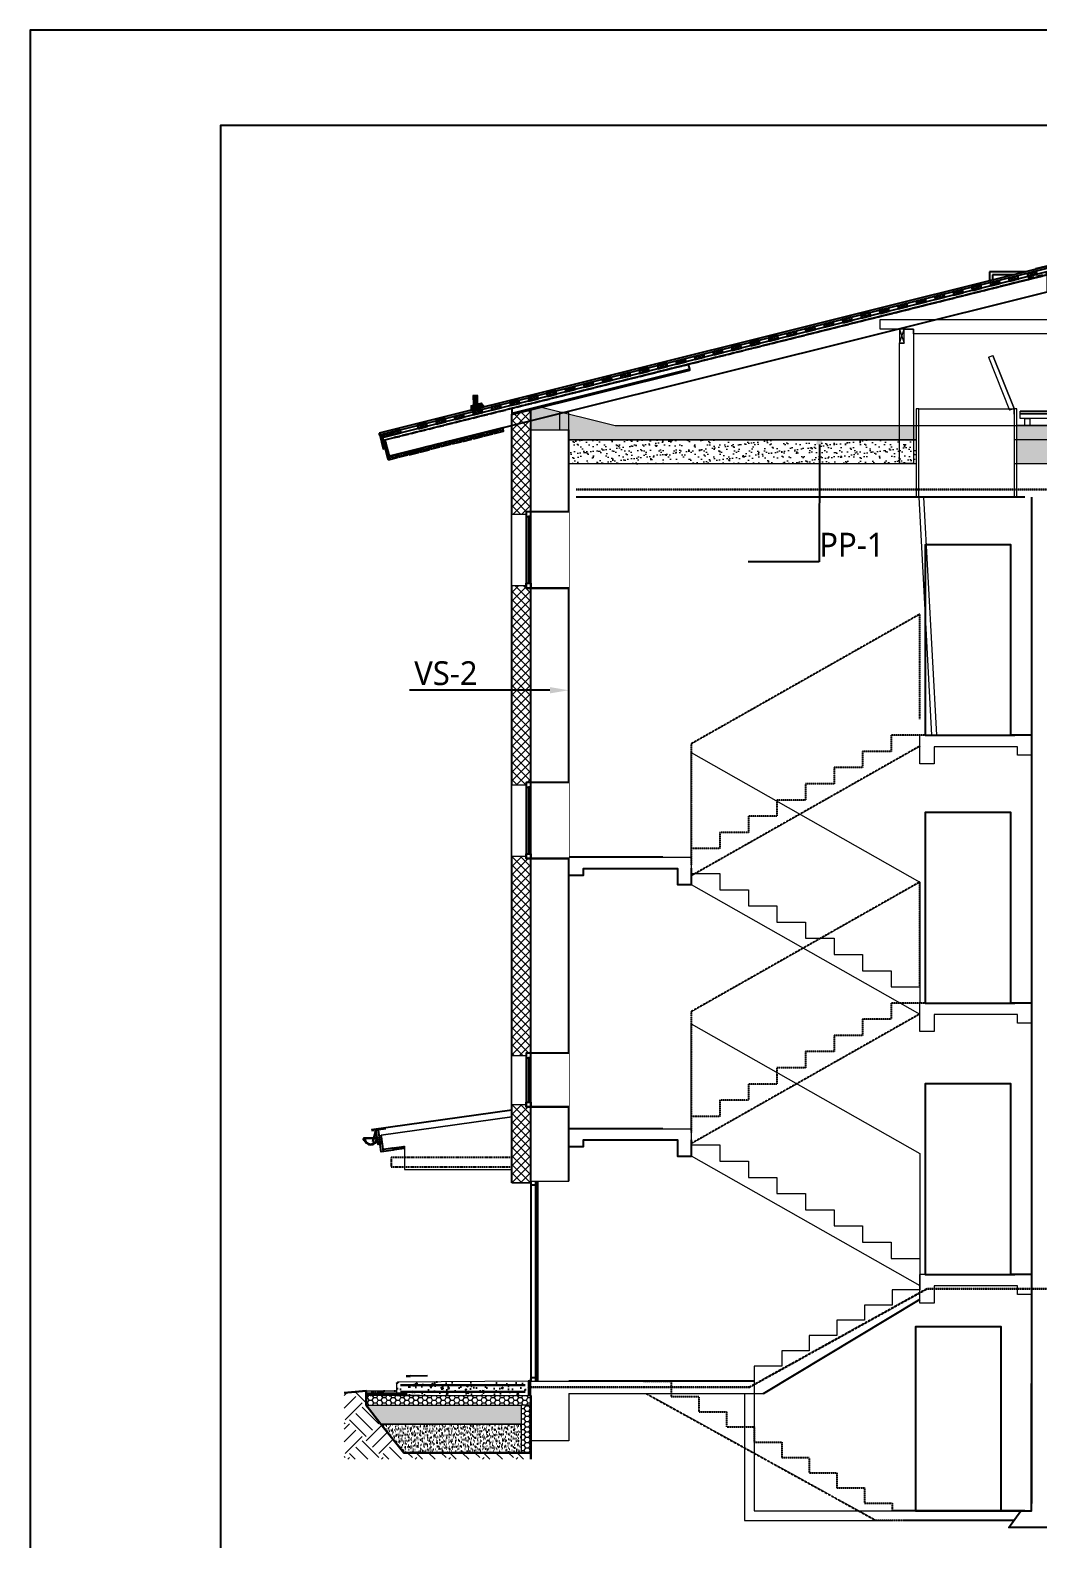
# Model space of a CAD drawing. Header units: millimetres. Extents: x 720925 to 840725318, y 793496 to 1061196.
# Drawn here: x 720925 to 731509, y 909811 to 925645 of the extents above; entities that cross this region are included whole.
import ezdxf
from ezdxf import colors
from ezdxf.entities.mleader import LeaderData, LeaderLine
from ezdxf.math import Vec2, Vec3

# ---------------------------------------------------------------- set-up
doc = ezdxf.new("R2010")
doc.units = ezdxf.units.MM
doc.linetypes.add('DASHED', pattern=[19.05, 12.7, -6.35])
for name, color, linetype, lineweight in [('!ESP_EI60 tuletõkkesektsioon', 1, 'DASHED', 30), ('!ESP_EI90 tuletõkkesektsiooon', 6, 'DASHED', 30), ('!ESP_EPS 120 Perimeeter', 141, 'Continuous', 9), ('!ESP_Fassaad', 7, 'Continuous', 9), ('!ESP_Konstruktsioon lõikes', 7, 'Continuous', 30), ('!ESP_Mineraalvill', 1, 'Continuous', 9), ('!ESP_Puistevill', 32, 'Continuous', 9), ('!ESP_Viited', 7, 'Continuous', 0), ('Lõige A-A', 7, 'Continuous', 13), ('OLEMASOLEV_LÕIGE', 7, 'Continuous', 9), ('Puit', 25, 'Continuous', 0), ('Soojustus', 7, 'Continuous', 9), ('Sõlmed', 7, 'Continuous', 9), ('VAATED', 7, 'Continuous', 9), ('Veeplekk', 8, 'Continuous', 30)]:
    doc.layers.add(name, color=color, linetype=linetype, lineweight=lineweight)
for name, color, linetype in [('!ESP_Konstruktsioon_s6lmes', 7, 'Continuous'), ('!ESP_Lammutatav', 150, 'DASHED'), ('Aknad', 7, 'Continuous'), ('Sein', 7, 'Continuous')]:
    doc.layers.add(name, color=color, linetype=linetype)
doc.layers.add('!ESP_no_print', color=252, linetype='Continuous', plot=False)
doc.layers.add('!ESP_Värvitoon_Helehall', color=7, linetype='Continuous', true_color=0xc8c8c7)
doc.styles.add('Annotative', font='malgunsl.ttf', dxfattribs={"height": 2})
pattern_1 = [(37.5, (-42000, 0), (-3.2000626, 97.8826475), [0, -77.216, 0, -86.36, 0, -82.55]), (7.5, (-42000, 0), (89.904657, 143.36502), [0, -41.656, 0, -69.596, 0, -26.67]), (327.5, (-42062.48, 0), (158.198474, 0.287437), [0, -25.4, 0, -91.44, 0, -119.38]), (317.5, (-42062.48, 0), (152.71129, 44.585865), [0, -12.7, 0, -59.944, 0, -68.58])]

# ---------------------------------------------------------------- blocks, each defined once
blk = doc.blocks.new('A$C2fabc2ce')
at = {"layer": '!ESP_Värvitoon_Helehall'}
h = blk.add_hatch(color=256, dxfattribs=at)
h.dxf.hatch_style = 1
h.paths.add_polyline_path([(-15, 74), (-124, 99), (-156, 57), (-15, 24)])
h.paths.add_polyline_path([(-40, 178), (-90, 178), (-90, 91), (-40, 80)])
h.paths.add_polyline_path([(-76, 105, -1), (-56, 105, -1)], flags=16)
h.paths.add_polyline_path([(-76, 153, -1), (-56, 153, -1)], flags=16)
blk.add_line((-15, 24), (-156, 57))
for centre in [(-66, 153), (-66, 105)]:
    blk.add_circle(centre, 10)
at = {"layer": 'OLEMASOLEV_LÕIGE'}
blk.add_line((-15, 74), (-124, 99), dxfattribs=at)
for points in [[(-90, 91), (-90, 178), (-40, 178), (-40, 80)], [(-124, 99), (-156, 57)], [(-15, 74), (-15, 24)]]:
    blk.add_lwpolyline(points, dxfattribs=at)
blk = doc.blocks.new('A$C5023e7c4')
for p, q in [((0, -50), (-22, -200)), ((-22, -50), (0, -200))]:
    blk.add_line(p, q)
blk.add_lwpolyline([(-22, -50), (0, -50), (0, -200), (-22, -200)], close=True)
blk = doc.blocks.new('A$C68f288ff')
at = {"layer": 'Puit', "true_color": 0x636466}
h = blk.add_hatch(dxfattribs=at)
h.set_pattern_fill('ANSI38', color=251, scale=5, angle=180)
h.set_pattern_definition([(225, (1479790.995, 966448.682), (11.22532015, -11.22532015), []), (315, (1479790.995, 966448.682), (33.67596045, -11.22532015), [39.6875, -23.8125])])
h.paths.add_polyline_path([(100, 0), (0, 0), (0, 34), (100, 34)])
at = {"layer": 'Sein'}
blk.add_lwpolyline([(100, 0), (0, 0), (0, 34), (100, 34)], close=True, dxfattribs=at)
blk = doc.blocks.new('*U102')
blk.add_blockref('A$C68f288ff', (-50, -17))
blk = doc.blocks.new('*U103')
at = {"color": 0, "linetype": 'ByBlock', "lineweight": -2, "transparency": 16777216}
for p in [(0, 0), (100, 0)]:
    blk.add_blockref('*U102', p, dxfattribs=at)
blk = doc.blocks.new('*U107')
blk.add_blockref('A$C68f288ff', (-50, -17))
blk = doc.blocks.new('*U106')
at = {"color": 0, "linetype": 'ByBlock', "lineweight": -2, "transparency": 16777216}
for p in [(0, 0), (200, 0), (400, 0), (600, 0), (800, 0), (1000, 0), (1200, 0), (1400, 0), (1600, 0), (1800, 0), (2000, 0), (2200, 0), (2400, 0), (2600, 0), (2800, 0), (3000, 0), (3200, 0), (3400, 0), (3600, 0), (3800, 0), (4000, 0), (4200, 0), (4400, 0), (4600, 0), (4800, 0), (5000, 0), (5200, 0), (5400, 0), (5600, 0), (5800, 0), (6000, 0), (6200, 0), (6400, 0), (6600, 0)]:
    blk.add_blockref('*U107', p, dxfattribs=at)
blk = doc.blocks.new('*U104')
blk.add_blockref('A$C68f288ff', (-50, -17))
blk = doc.blocks.new('A$Cf030f9e9')
at = {"layer": '!ESP_Konstruktsioon lõikes', "color": 1, "linetype": 'DASHED', "ltscale": 5}
blk.add_lwpolyline([(-50, -68), (-6877, -1658)], dxfattribs=at)
at = {"lineweight": 0}
for p, q in [((4, 11), (4, 31)), ((3, -57), (0, -238))]:
    blk.add_line(p, q, dxfattribs=at)
for p, q in [((3, -57), (3, -24)), ((-7030, -1628), (-7034, -1608))]:
    blk.add_line(p, q)
for points in [[(4, 31), (-7034, -1608)], [(4, 11), (-7030, -1628)], [(3, -24), (-7001, -1656)], [(0, -58), (-6993, -1687)], [(3, -57), (-6939, -1674)], [(0, -238), (-6932, -1853), (-6972, -1682)], [(-7001, -1656), (-6993, -1687)]]:
    blk.add_lwpolyline(points)
for points in [[(-5639, -1371), (-5639, -1423), (-3763, -986), (-3775, -937)], [(-5639, -1423), (-5640, -1435), (-3761, -998), (-3763, -986)]]:
    blk.add_lwpolyline(points, close=True)
for name, p, xscale, rotation in [('*U106', (-153, -43), -1, 13.11012550832074), ('A$C2fabc2ce', (-6084, -1407), -1.000000000000001, 0.07732009840863485), ('*U103', (-6858, -1605), -0.9999999999999996, 13.18744560672932), ('A$C5023e7c4', (-7041, -1579), -0.9999999999999992, 13.19640131549569), ('A$C5023e7c4', (-6999, -1663), -0.9999999999999993, 13.19640131549569)]:
    blk.add_blockref(name, p, dxfattribs=dict(xscale=xscale, rotation=rotation))
at = {"color": 0, "linetype": 'ByBlock', "lineweight": -2, "transparency": 16777216, "xscale": -1, "rotation": 13.18744560672932}
for p in [(-6454, -1758), (-6342, -1732), (-6902, -1863), (-6790, -1837), (-6678, -1811), (-6566, -1785)]:
    blk.add_blockref('*U104', p, dxfattribs=at)
blk = doc.blocks.new('A$Ccae7d35a')
at = {"lineweight": 0}
for points in [[(0, 0), (-300, 0), (-300, -170), (-600, -170), (-600, -340)], [(-600, -340), (-900, -340), (-900, -510), (-1200, -510), (-1200, -680)], [(-1200, -680), (-1500, -680), (-1500, -850), (-1800, -850), (-1800, -1020)], [(-1800, -1020), (-2100, -1020), (-2100, -1190), (-2400, -1190), (-2400, -1360)], [(-2400, -1360), (-2700, -1360), (-2700, -1530)]]:
    blk.add_lwpolyline(points, dxfattribs=at)
blk = doc.blocks.new('A$C76d88e27')
at = {"lineweight": 0}
blk.add_lwpolyline([(0, -1100), (0, 0), (2400, -1360), (2400, -2460)], dxfattribs=at)
blk = doc.blocks.new('A$C94666ee2')
at = {"lineweight": 0}
blk.add_line((-3425, 1365), (-1025, 5), dxfattribs=at)
blk.add_lwpolyline([(-3725, 1650), (-4710, 1650)])
blk.add_lwpolyline([(150, -90), (0, -90), (0, 0), (-875, 0), (-875, -179), (-1025, -179), (-1025, 120)], dxfattribs=at)
at = {"layer": 'Sein'}
for points in [[(150, 120), (-70, 120), (-70, 2120), (-970, 2120), (-970, 120), (-25, 120)], [(-3425, 1535), (-3425, 1360), (-3567, 1360), (-3567, 1530), (-4560, 1530), (-4560, 1460), (-4710, 1460)]]:
    blk.add_lwpolyline(points, dxfattribs=at)
at = {"lineweight": 0}
blk.add_blockref('A$C76d88e27', (-3425, 2750), dxfattribs=at)
at = {"lineweight": 0, "xscale": -1}
blk.add_blockref('A$Ccae7d35a', (-3725, 1650), dxfattribs=at)
blk = doc.blocks.new('A$Ca43bb961')
at = {"lineweight": 0}
for points in [[(0, 0), (-290, 0), (-290, -160), (-580, -160), (-580, -320)], [(-580, -320), (-870, -320), (-870, -480), (-1160, -480), (-1160, -640)], [(-1160, -640), (-1450, -640), (-1450, -800), (-1740, -800), (-1740, -960)], [(-1740, -960), (-2030, -960), (-2030, -1120)]]:
    blk.add_lwpolyline(points, dxfattribs=at)
blk = doc.blocks.new('A$Cba9abacb')
at = {"linetype": 'DASHED', "ltscale": 0.1}
blk.add_line((-300, -75), (-2700, -1435), dxfattribs=at)
for points in [[(-300, 210), (-300, 1310), (-2700, -50), (-2700, -1150)], [(-245, 40), (-600, 40), (-600, -130)], [(-600, -130), (-900, -130), (-900, -300), (-1200, -300), (-1200, -470)], [(-1200, -470), (-1500, -470), (-1500, -640), (-1800, -640), (-1800, -810)], [(-1800, -810), (-2100, -810), (-2100, -980), (-2400, -980), (-2400, -1150)], [(-2400, -1150), (-2700, -1150), (-2700, -1320)]]:
    blk.add_lwpolyline(points, dxfattribs=at)
blk = doc.blocks.new('A$C2ae813d8')
at = {"lineweight": 0}
for points in [[(-1750, 50), (1750, 50), (1750, -50), (1399, -50), (1399, -100), (-1400, -100), (-1400, -50), (-1750, -50)], [(-1550, -200), (-1500, -200), (-1500, -50), (-1400, -50), (-1400, -1463), (-1550, -1463)], [(1549, -200), (1499, -200), (1499, -50), (1399, -50), (1399, -1463), (1549, -1463)]]:
    blk.add_lwpolyline(points, close=True, dxfattribs=at)
for points in [[(-1500, -50), (-1550, -50), (-1550, -200), (-1500, -50), (-1550, -50), (-1500, -200), (-1550, -200)], [(1499, -50), (1549, -50), (1549, -200), (1499, -50), (1549, -50), (1499, -200), (1549, -200)]]:
    blk.add_lwpolyline(points, dxfattribs=at)
blk = doc.blocks.new('A$Ca572889f')
at = {"linetype": 'DASHED', "ltscale": 0.1}
for p in [(-23, -127), (-2732, -1460)]:
    blk.add_line(p, (-2439, -1460), dxfattribs=at)
for points in [[(0, 0), (-290, 0), (-290, -160), (-580, -160), (-580, -320)], [(-580, -320), (-870, -320), (-870, -480), (-1160, -480), (-1160, -640)], [(-1160, -640), (-1450, -640), (-1450, -800), (-1740, -800), (-1740, -960)], [(-1740, -960), (-2030, -960), (-2030, -1120), (-2320, -1120), (-2320, -1280)], [(-2320, -1280), (-2610, -1280), (-2610, -1360)]]:
    blk.add_lwpolyline(points, dxfattribs=at)
blk = doc.blocks.new('A$C91de98b1')
at = {"lineweight": 0}
blk.add_wipeout([(-600, -25), (-450, -25), (-450, 0), (0, 0), (0, -800), (-450, -800), (-450, -775), (-600, -775)], dxfattribs=at)
at = {"layer": 'Aknad'}
blk.add_lwpolyline([(0, 0), (-400, 0), (-450, 0), (-450, -50), (-400, -50), (-400, 0), (-450, 0), (-450, -50), (-450, -750), (-400, -750), (-400, -800), (-450, -800), (-450, -750), (-450, -800), (-400, -800), (0, -800), (-400, -800), (-400, -50), (-425, -50), (-425, -750)], dxfattribs=at)
at = {"layer": 'Soojustus'}
blk.add_lwpolyline([(-600, -775), (-600, -25)], dxfattribs=at)
at = {"layer": 'Sõlmed', "linetype": 'ByBlock'}
for points in [[(-600, -25), (-450, -25)], [(-600, -775), (-450, -775)]]:
    blk.add_lwpolyline(points, dxfattribs=at)
blk = doc.blocks.new('A$Cf341018d')
at = {"lineweight": 0}
blk.add_wipeout([(-600, -25), (-450, -25), (-450, 0), (0, 0), (0, -565), (-450, -565), (-450, -540), (-600, -540)], dxfattribs=at)
at = {"layer": 'Aknad'}
blk.add_lwpolyline([(0, 0), (-400, 0), (-450, 0), (-450, -50), (-400, -50), (-400, 0), (-450, 0), (-450, -50), (-450, -515), (-400, -515), (-400, -565), (-450, -565), (-450, -515), (-450, -565), (-400, -565), (0, -565), (-400, -565), (-400, -50), (-425, -50), (-425, -515)], dxfattribs=at)
at = {"layer": 'Soojustus'}
blk.add_lwpolyline([(-600, -540), (-600, -25)], dxfattribs=at)
at = {"layer": 'Sõlmed', "linetype": 'ByBlock'}
for points in [[(-600, -25), (-450, -25)], [(-600, -540), (-450, -540)]]:
    blk.add_lwpolyline(points, dxfattribs=at)
blk = doc.blocks.new('A$Ce1758f6e')
for points in [[(0, 0), (0, -2100)], [(50, 0), (50, -2100)], [(70, 0), (70, -2100)], [(0, -40), (70, -40)], [(0, -2060), (70, -2060)]]:
    blk.add_lwpolyline(points)
blk = doc.blocks.new('A$Cfddc34dc')
at = {"layer": '!ESP_Fassaad'}
blk.add_lwpolyline([(-118, -43), (0, -15), (112, -42)], dxfattribs=at)
at = {"layer": '!ESP_Konstruktsioon lõikes', "color": 1, "linetype": 'DASHED', "ltscale": 5}
blk.add_lwpolyline([(-197, -152), (0, -106), (198, -154)], dxfattribs=at)
at = {"layer": 'Sein'}
for points in [[(-225, -81), (-601, -81)], [(-601, -81), (-601, -175)], [(-345, -111), (-571, -111)], [(-571, -111), (-571, -167)]]:
    blk.add_lwpolyline(points, dxfattribs=at)
blk = doc.blocks.new('*U105')
at = {"color": 0, "linetype": 'ByBlock', "lineweight": -2, "transparency": 16777216}
for p in [(0, 0), (115, 0), (230, 0), (345, 0), (460, 0)]:
    blk.add_blockref('*U104', p, dxfattribs=at)
blk = doc.blocks.new('A$C9b2ff7e7')
at = {"layer": '!ESP_EPS 120 Perimeeter'}
h = blk.add_hatch(dxfattribs=at)
h.set_pattern_fill('HONEY', color=256, scale=10)
h.set_pattern_definition([(0, (-399416.904, -652860.607), (47.625, 27.49630645), [31.75, -63.5]), (120, (-399416.904, -652860.607), (-47.6249999, 27.4963066), [31.75, -63.5]), (60, (-399416.904, -652860.607), (1e-07, 54.9926131), [-63.5, 31.75])])
h.paths.add_polyline_path([(-1730, -150), (-1730, -250), (-100, -250), (0, -250), (0, -150), (-25, -150)])
h = blk.add_hatch(dxfattribs=at)
h.set_pattern_fill('HONEY', color=256, scale=10)
h.set_pattern_definition([(0, (-388867.122, -654542.117), (47.625, 27.49630645), [31.75, -63.5]), (120, (-388867.122, -654542.117), (-47.6249999, 27.4963066), [31.75, -63.5]), (60, (-388867.122, -654542.117), (1e-07, 54.9926131), [-63.5, 31.75])])
h.paths.add_polyline_path([(0, -250), (-100, -250), (-100, -750), (0, -750)])
at = {"layer": '!ESP_Konstruktsioon_s6lmes'}
h = blk.add_hatch(dxfattribs=at)
h.set_pattern_fill('AR-CONC', color=256)
h.set_pattern_definition([(50, (-388892.12, -654885.42), (182.18467, -15.939086), [19.05, -209.55]), (355, (-388892.12, -654885.42), (-35.24342, 191.056845), [15.24, -167.640584]), (100.451445, (-388876.94, -654886.75), (146.941247, 175.11775), [16.19001, -178.090245]), (46.1842, (-388892.12, -654834.62), (271.07904, -42.04233), [28.575, -314.325]), (96.635558, (-388869.53, -654838.13), (237.40413, 247.426125), [24.28502, -267.13561]), (351.18415, (-388892.12, -654834.62), (237.40413, 247.42612), [22.85997, -251.45973]), (21, (-388866.72, -654847.32), (151.61439, -102.265198), [19.05, -209.55]), (326, (-388866.72, -654847.32), (61.80203, 184.187966), [15.24, -167.64]), (71.451445, (-388854.09, -654855.85), (213.41642, 81.92277), [16.19001, -178.089938]), (37.5, (-388892.12, -654885.425), (3.088603, 84.555039), [0, -165.608, 0, -170.18, 0, -168.275]), (7.5, (-388892.12, -654885.425), (66.819663, 100.180575), [0, -97.028, 0, -161.798, 0, -64.135]), (327.5, (-388948.764, -654885.425), (135.590595, -5.728744), [0, -63.5, 0, -198.12, 0, -262.89]), (317.5, (-388974.16, -654885.42), (148.129181, 25.426491), [0, -82.55, 0, -131.572, 0, -186.69])])
edge = h.paths.add_edge_path()
edge.add_line((-1410, -20), (-1410, -150))
edge.add_line((-1410, -150), (-25, -150))
edge.add_line((-25, -150), (-25, 0))
edge.add_line((-25, 0), (-1400, -10))
h = blk.add_hatch(dxfattribs=at)
h.set_pattern_fill('AR-CONC', color=256, scale=0.5)
h.paths.add_polyline_path([(-1410, -150), (-1730, -150), (-1730, -100), (-1410, -100)])
h = blk.add_hatch()
h.set_pattern_fill('HONEY', color=6, scale=60)
h.set_pattern_definition([(0, (-48260.698, -1155082.874), (11.25, 6.49519053), [7.5, -15]), (120, (-48260.698, -1155082.874), (-11.25, 6.49519053), [7.5, -15]), (60, (-48260.698, -1155082.874), (2e-15, 12.990381057), [-15, 7.5])])
h.paths.add_polyline_path([(0, 0), (-25, 0), (-25, -150), (0, -150)])
h = blk.add_hatch()
h.set_pattern_fill('GRAVEL', color=256, scale=100)
h.set_pattern_definition([(228.0127875, (-44097.346, -1066533.253), (-800, -900), [13.4536, -1331.908805]), (184.96974073, (-44106.3462, -1066543.2527), (1200, 100), [23.0868, -2285.592476]), (132.5104471, (-44129.346, -1066545.253), (1000, -1100), [16.2788, -1611.60326]), (267.273689, (-44168.346, -1066570.2527), (100, 2000), [21.0238, -2081.355804]), (292.8336542, (-44169.346, -1066591.2527), (-500, 1200), [20.6155, -2040.937313]), (357.273689, (-44161.346, -1066610.2527), (-2000, 100), [21.0238, -2081.355804]), (37.69424047, (-44140.3462, -1066611.2527), (-1300, -1000), [27.8029, -2752.484855]), (72.25532837, (-44118.3462, -1066594.2527), (700, 2200), [26.2488, -2598.63215]), (121.4295656, (-44110.3462, -1066569.2527), (-800, 1300), [21.095, -2088.407311]), (175.2363583, (-44121.346, -1066551.253), (1100, -100), [24.0832, -1180.076258]), (222.3974378, (-44145.3462, -1066549.2527), (-1200, -1100), [31.1448, -3083.3375005]), (138.8140748, (-44069.346, -1066571.253), (-700, 600), [10.6301, -1052.384481]), (171.4692344, (-44077.346, -1066564.2527), (1300, -200), [20.2237, -2002.151142]), (225, (-44097.346, -1066561.25), (-1e-14, -100), [14.1421, -127.279256]), (203.1985905, (-44104.346, -1066549.253), (500, 200), [7.6158, -753.961511]), (291.8014095, (-44111.346, -1066552.253), (-100, 300), [10.7703, -527.746181]), (30.9637565, (-44107.346, -1066562.253), (300, 200), [17.4929, -565.6022895]), (161.5650512, (-44092.346, -1066553.253), (200, -100), [12.6491, -303.578666]), (16.38954033, (-44169.346, -1066552.2527), (1000, 300), [17.72, -1754.284515]), (70.34617594, (-44152.346, -1066547.253), (-400, -1100), [14.8661, -1471.740775]), (293.1985905, (-44092.346, -1066533.253), (-200, 500), [15.2315, -746.345811]), (343.61045967, (-44086.346, -1066547.2527), (-1000, 300), [17.72, -1754.284515]), (339.4439548, (-44169.346, -1066614.253), (-500, 200), [17.088, -837.3123745]), (294.7751406, (-44153.346, -1066620.253), (-500, 1100), [14.3178, -1417.464306]), (66.8014095, (-44091.346, -1066633.253), (200, 500), [15.2315, -746.345811]), (17.35402464, (-44085.346, -1066619.253), (-1300, -400), [16.7631, -1659.542361]), (69.4439548, (-44140.346, -1066633.253), (-200, -500), [8.544, -845.8563745]), (101.3099325, (-44097.346, -1066633.253), (-100, 400), [5.099, -504.802951]), (165.9637565, (-44098.346, -1066628.253), (300, -100), [20.6155, -391.695063]), (186.00900596, (-44118.346, -1066623.2527), (1000, 100), [19.105, -1891.392317]), (303.6900675, (-44107.346, -1066571.253), (-100, 200), [14.4222, -346.132928]), (353.1572266, (-44099.3462, -1066583.2527), (1700, -200), [25.1794, -2492.756262]), (60.9453959, (-44074.346, -1066586.253), (-400, -700), [10.2956, -1019.267414]), (90, (-44069.35, -1066577.25), (-100, 100), [6, -94]), (120.2564372, (-44120.346, -1066620.253), (400, -700), [13.8924, -1375.351999]), (48.0127875, (-44127.346, -1066608.253), (800, 900), [26.9072, -1318.455205]), (0, (-44109.35, -1066588.25), (100, 100), [26, -74]), (325.3048465, (-44083.346, -1066588.253), (1000, -700), [15.8114, -1565.32743]), (254.0546041, (-44070.346, -1066597.253), (-100, -400), [14.5602, -713.450789]), (207.64597536, (-44074.3462, -1066611.2527), (-1900, -1000), [23.7065, -2346.947418]), (175.42607874, (-44095.3462, -1066622.2527), (-1300, 100), [25.0799, -2482.907341])])
h.paths.add_polyline_path([(-100, -450), (-1577, -450), (-1730, -250), (-100, -250)])
h = blk.add_hatch()
h.set_pattern_fill('AR-SAND', color=256, scale=25)
h.set_pattern_definition([(37.5, (-44169.346, -1066633.253), (-1.574834, 48.1705942), [0, -38, 0, -42.5, 0, -40.625]), (7.5, (-44169.346, -1066633.25), (44.2444176, 70.5536516), [0, -20.5, 0, -34.25, 0, -13.125]), (327.5, (-44200.096, -1066633.253), (77.8535465, 0.1414763), [0, -12.5, 0, -45, 0, -58.75]), (317.5, (-44200.096, -1066633.25), (75.153165, 21.941889), [0, -6.25, 0, -29.5, 0, -33.75])])
h.paths.add_polyline_path([(-100, -750), (-1335, -750), (-1410, -657), (-1577, -450), (-100, -450)])
at = {"layer": 'Lõige A-A'}
h = blk.add_hatch(dxfattribs=at)
h.set_pattern_fill('EARTH', color=256, scale=1000, angle=45, style=0)
h.set_pattern_definition([(45, (-1271928.77, -859887.86), (1e-29, 353.55339), [250, -250]), (45, (-1271995.06, -859821.57), (1e-29, 353.55339), [250, -250]), (45, (-1272061.35, -859755.28), (1e-29, 353.55339), [250, -250]), (135, (-1272061.35, -859711.08), (-353.55339, 3e-14), [250, -250]), (135, (-1271995.06, -859644.8), (-353.55339, 3e-14), [250, -250]), (135, (-1271928.77, -859578.5), (-353.55339, 3e-14), [250, -250])])
h.paths.add_polyline_path([(-1960, -818), (0, -818), (0, -750), (-1335, -750), (-1577, -450), (-1730, -250), (-1730, -100), (-1960, -122)])
at = {"layer": '!ESP_Fassaad'}
for points in [[(-1410, -20), (-1410, -150), (-25, -150), (-25, 0), (-1400, -10)], [(-1400, -10), (-1410, -20)]]:
    blk.add_lwpolyline(points, dxfattribs=at)
at = {"layer": '!ESP_Fassaad', "color": 4, "lineweight": 30}
blk.add_lwpolyline([(-29, 0), (0, 0), (0, 25)], dxfattribs=at)
at = {"layer": '!ESP_Fassaad'}
for points in [[(0, 0), (-25, 0), (-25, -150), (0, -150)], [(-1410, -150), (-1730, -150), (-1730, -100), (-1410, -100)], [(-100, -450), (-1577, -450), (-1730, -250), (-100, -250)], [(0, -250), (-100, -250), (-100, -750), (0, -750)], [(-100, -750), (-1335, -750), (-1410, -657), (-1577, -450), (-100, -450)]]:
    blk.add_lwpolyline(points, close=True, dxfattribs=at)
at = {"layer": '!ESP_Fassaad', "ltscale": 3}
blk.add_lwpolyline([(-1170, -150), (-1730, -150)], dxfattribs=at)
at = {"layer": '!ESP_Fassaad', "color": 5, "lineweight": 30}
for points in [[(-1297, -128), (-1719, -128)], [(-58, -40), (-1370, -40)], [(-58, -110), (-1370, -110)]]:
    blk.add_lwpolyline(points, dxfattribs=at)
at = {"layer": '!ESP_Konstruktsioon lõikes'}
for points in [[(-1730, -100), (-1730, -100), (-1960, -122)], [(0, -818), (0, -750), (-1335, -750), (-1577, -450), (-1730, -250), (-1730, -100)], [(0, -150), (0, -818)], [(-1730, -250), (-1730, -250)], [(0, -818), (0, -750)]]:
    blk.add_lwpolyline(points, dxfattribs=at)
for p, q in [((-1310, 55), (-1268, 62)), ((-1086, 56), (-1310, 55)), ((-1310, 55), (-1268, 49))]:
    blk.add_line(p, q)

msp = doc.modelspace()

# ---------------------------------------------------------------- hatches: boundary and pattern name
at = {"layer": '!ESP_Mineraalvill'}
h = msp.add_hatch(dxfattribs=at)
h.set_pattern_fill('ANSI37', color=256, scale=20)
h.set_pattern_definition([(45, (-25296.853, -44550), (-44.9012806, 44.9012806), []), (135, (-25296.853, -44550), (-44.9012806, -44.9012806), [])])
h.paths.add_polyline_path([(726183.4, 921660.3), (725983.4, 921610.5), (725983.4, 913546.3), (726183.4, 913546.3)])
at = {"layer": '!ESP_Puistevill'}
h = msp.add_hatch(dxfattribs=at)
h.set_pattern_fill('AR-SAND', color=256, scale=2)
h.set_pattern_definition(pattern_1)
h.paths.add_polyline_path([(730228.8, 921495.1), (727093.5, 921495.1), (727070.4, 921495.1), (726295.6, 921688.3), (726183.4, 921660.3), (726183.4, 921451.8), (726583.4, 921451.8), (726583.4, 921345.1), (730228.8, 921345.1)])
h = msp.add_hatch(dxfattribs=at)
h.set_pattern_fill('AR-SAND', color=256, scale=2)
h.set_pattern_definition(pattern_1)
h.paths.add_polyline_path([(737023.4, 921654.1), (736911.2, 921688.3), (736136.4, 921494.7), (731288.8, 921495.5), (731288.8, 921345.1), (736623.4, 921345.1), (736623.4, 921451.8), (737023.4, 921451.8)])
h = msp.add_hatch(dxfattribs=at)
h.set_pattern_fill('AR-SAND', color=8, scale=2)
h.set_pattern_definition([(37.5, (-42000, -6916.005), (-3.2000626, 97.8826475), [0, -77.216, 0, -86.36, 0, -82.55]), (7.5, (-42000, -6916), (89.904657, 143.36502), [0, -41.656, 0, -69.596, 0, -26.67]), (327.5, (-42062.48, -6916.005), (158.198474, 0.287437), [0, -25.4, 0, -91.44, 0, -119.38]), (317.5, (-42062.48, -6916), (152.71129, 44.585865), [0, -12.7, 0, -59.944, 0, -68.58])])
h.paths.add_polyline_path([(730228.8, 921345.1), (726583.4, 921345.1), (726583.4, 921095.1), (730228.8, 921095.1)])
h = msp.add_hatch(dxfattribs=at)
h.set_pattern_fill('AR-SAND', color=8, scale=2)
h.set_pattern_definition([(37.5, (-37294.64, -6916.005), (-3.2000626, 97.8826475), [0, -77.216, 0, -86.36, 0, -82.55]), (7.5, (-37294.64, -6916), (89.904657, 143.36502), [0, -41.656, 0, -69.596, 0, -26.67]), (327.5, (-37357.12, -6916.005), (158.198474, 0.287437), [0, -25.4, 0, -91.44, 0, -119.38]), (317.5, (-37357.12, -6916), (152.71129, 44.585865), [0, -12.7, 0, -59.944, 0, -68.58])])
h.paths.add_polyline_path([(736623.4, 921345.1), (731288.8, 921345.1), (731288.8, 921095.1), (736623.4, 921095.1)])

# ---------------------------------------------------------------- linework, layer by layer
at = {"layer": '!ESP_EI60 tuletõkkesektsioon', "ltscale": 0.1}
msp.add_lwpolyline([(726658.4, 920825.3), (737173.4, 920825.3)], dxfattribs=at)
at = {"layer": '!ESP_EI90 tuletõkkesektsiooon', "ltscale": 0.1}
msp.add_lwpolyline([(726148.4, 911404.6), (728479.7, 911403.2), (730342.3, 912434.3), (737051.3, 912434.3)], dxfattribs=at)
at = {"layer": '!ESP_Fassaad'}
for points in [[(730990.7, 922213.6), (731037.2, 922232.1)], [(730990.7, 922213.6), (731212.3, 921656)], [(731258.8, 921614.5), (731258.8, 921674.5), (731037.2, 922232.1)], [(731037.2, 922232.1), (731258.8, 921674.5)], [(726183.4, 921660.3), (726295.6, 921688.3), (727070.4, 921495.1), (730228.8, 921495.1)], [(726183.4, 921660.3), (726295.6, 921688.3), (727070.4, 921495.1), (731918.1, 921495.1)], [(736911.2, 921688.3), (736136.4, 921495.1), (731288.8, 921495.1)], [(726183.4, 921660.3), (726183.4, 913546.3), (725983.4, 913546.3), (725983.4, 921610.5), (726183.4, 921660.3)], [(731258.8, 921674.5), (731212.3, 921656)], [(726183.4, 921451.8), (726583.4, 921451.8)], [(730228.8, 921345.1), (726583.4, 921345.1)], [(736623.4, 921345.1), (731258.8, 921345.1)], [(730228.8, 921095.1), (726583.4, 921095.1)], [(736623.4, 921095.1), (731258.8, 921095.1)], [(730258.8, 920745.1), (730392.6, 918245.1)], [(730308.9, 920745.1), (730442.7, 918245.1)], [(731443.4, 918035.1), (731293.6, 918035.1), (731293.6, 918125.1), (730418.5, 918125.1), (730418.5, 917946.1), (730268.5, 917946.1), (730268.4, 918245.1)], [(726183.4, 913828.3), (726183.4, 913546.3)], [(725983.4, 913546.3), (726183.4, 913546.3)], [(726183.4, 913565.1), (726583.4, 913565.1)], [(728528.4, 911465.1), (728528.4, 910105.1), (729978.4, 910105.1)], [(728428.4, 911338.3), (728428.4, 910005.1), (729978.4, 910005.1)]]:
    msp.add_lwpolyline(points, dxfattribs=at)
for points in [[(726483.4, 921451.8), (726583.4, 921451.8), (726583.4, 921632.8), (726483.4, 921632.8)], [(731323.4, 921645.1), (731923.4, 921645.1), (731923.4, 921620.1), (731323.4, 921620.1)], [(731323.4, 921620.1), (731923.4, 921620.1), (731923.4, 921570.1), (731323.4, 921570.1)], [(731373.4, 921570.1), (731423.4, 921570.1), (731423.4, 921495.1), (731373.4, 921495.1)]]:
    msp.add_lwpolyline(points, close=True, dxfattribs=at)
at = {"layer": '!ESP_Lammutatav'}
msp.add_lwpolyline([(725983.4, 913815.1), (724717, 913815.1), (724717, 913715.1), (725983.4, 913715.1)], close=True, dxfattribs=at)
at = {"layer": '!ESP_no_print', "flags": 128}
for points in [[(720925, 895945.1), (741925, 895945.1), (741925, 925645.1), (720925, 925645.1)], [(722925, 896945.1), (740925, 896945.1), (740925, 924645.1), (722925, 924645.1)]]:
    msp.add_lwpolyline(points, close=True, dxfattribs=at)
msp.add_line((731323.4, 921645.1), (731923.4, 921645.1))
at = {"lineweight": 0}
msp.add_line((726583.4, 911338.3), (728628, 911338.3), dxfattribs=at)
msp.add_lwpolyline([(726583.4, 921345.1), (730228.8, 921345.1), (730228.8, 921095.1), (726583.4, 921095.1)], close=True, dxfattribs=at)
for points in [[(724558.4, 914098.1), (724580.2, 914101.2), (724601.1, 913952.8), (724579.3, 913949.7)], [(724590.5, 914028), (724612.3, 914031.1), (724634, 913877.4), (724612.2, 913874.4)]]:
    msp.add_lwpolyline(points, close=True)
at = {"layer": 'Sein'}
for points in [[(725983.4, 913546.3), (725983.4, 921616.7)], [(726183.4, 913546.3), (726183.4, 921660.3)], [(726583.4, 913565.1), (726583.4, 921451.8)], [(726183.4, 913546.3), (726183.4, 921181.8)], [(731373.4, 920745.1), (726658.4, 920745.1)], [(731443.4, 920745.1), (731443.4, 910180.8)], [(725983.4, 914610.1), (725983.4, 920445.1)], [(731443.5, 918245.1), (731223.4, 918245.1), (731223.4, 920245.1), (730323.4, 920245.1), (730323.4, 918245.1), (731268.4, 918245.1)], [(728628, 911338.3), (730273.4, 912325.5)], [(731373.4, 910105.1), (731123.4, 910105.1), (731123.4, 912035.1), (730223.4, 912035.1), (730223.4, 910105.1), (731123.4, 910105.1)], [(728528.4, 911465.1), (726583.4, 911465.1)], [(731843.4, 911442.3), (731843.4, 910105.1), (731873.4, 910105.1), (732002.4, 909929.7), (731202.4, 909929.7), (731331.3, 910105.1), (731443.4, 910105.1), (731443.4, 911442.3)], [(731332.1, 910105.1), (729978.4, 910105.1)], [(731258.6, 910005.1), (730099.9, 910005.1)], [(730329.9, 910105.1), (731332.1, 910105.1)]]:
    msp.add_lwpolyline(points, dxfattribs=at)
for points in [[(724565.2, 914014.1), (724564.4, 914014.8), (724432.4, 914014.8, 0.9999121), (724432.4, 913994.8, 0.9999268), (724432.4, 913997.8, -1.9438257), (724439, 914007.1, 0.9413848)], [(724563.7, 914013.3), (724432.4, 914013.3, -0.3238446), (724440.5, 914007.4, 0.9367755)], [(724556.3, 914068), (724566.3, 914008, -0.8903932), (724438.5, 914008, 1), (724433.6, 914007.5, 0.889357), (724571.2, 914007.3), (724562.7, 914068.1)]]:
    msp.add_lwpolyline(points, format="xyb", close=True, dxfattribs=at)
for points in [[(724749.8, 913916.2), (724848.9, 913930.1), (724851.9, 913908.3), (724752.9, 913894.4)], [(724636, 913899.9), (724735, 913913.8), (724738.1, 913892), (724639.1, 913878.1)]]:
    msp.add_lwpolyline(points, close=True, dxfattribs=at)
at = {"layer": 'Soojustus'}
msp.add_lwpolyline([(731288.8, 920745.1), (731288.8, 921621.8), (731288.8, 921671.8), (731258.8, 921671.8), (731258.8, 920745.1), (730258.8, 920745.1), (730258.8, 921671.8), (730228.8, 921671.8), (730228.8, 920745.1), (730258.8, 920745.1), (730258.8, 921671.8), (731258.8, 921671.8)], dxfattribs=at)
at = {"layer": 'Sõlmed', "linetype": 'ByBlock'}
for points in [[(726183.4, 911465.1), (726583.4, 911465.1)], [(726583.4, 911338.3), (726583.4, 910840.1), (726183.4, 910840.1), (726183.4, 911365.1)]]:
    msp.add_lwpolyline(points, dxfattribs=at)
at = {"layer": 'VAATED'}
msp.add_lwpolyline([(725983.4, 914241.2), (724610, 914047.8), (724630.9, 913899.2), (724858.4, 913931.6), (724858.4, 913688.6), (725983.4, 913688.6)], close=True, dxfattribs=at)
at = {"layer": 'Veeplekk'}
msp.add_lwpolyline([(724658.9, 914116.8), (724559.9, 914102.8), (724523.1, 913982, 1), (724525, 913981.4), (724527.7, 913990)], format="xyb", dxfattribs=at)

# ---------------------------------------------------------------- block references
at = {"color": 6, "rotation": 0.8896405100659602}
msp.add_blockref('A$Cf030f9e9', (731600, 923133), dxfattribs=at)
at = {"lineweight": 0}
for name, p in [('A$Cfddc34dc', (731603.4, 923189.2)), ('A$C2ae813d8', (731603.8, 922558.5)), ('A$Cba9abacb', (730568.4, 918205.1)), ('A$C94666ee2', (731293.5, 915314.3)), ('A$Cba9abacb', (730568.4, 915394.3)), ('A$C94666ee2', (731293.5, 912465.1)), ('A$Ce1758f6e', (726183.4, 913565.1)), ('A$Ca43bb961', (730558.4, 912585.1))]:
    msp.add_blockref(name, p, dxfattribs=at)
at = {"xscale": -1, "rotation": 14.07708611679527}
msp.add_blockref('*U105', (725843.7, 921442.4), dxfattribs=at)
msp.add_blockref('A$C9b2ff7e7', (726183.4, 911465.1))
at = {"lineweight": 0, "xscale": -1}
msp.add_blockref('A$Ca572889f', (727368.4, 911465.1), dxfattribs=at)

# ---------------------------------------------------------------- leaders
at = {"layer": '!ESP_Viited'}
ml = msp.add_multileader_mtext('Standard', dxfattribs=at)
ml.set_content('{\\fMalgun Gothic Semilight|b0|i0|c0|p34;PP-1}', color=256, style='Annotative')
ml.set_leader_properties()
ml.build(insert=Vec2(0, 0))
ml.multileader.update_dxf_attribs({"text_left_attachment_type": 5, "text_right_attachment_type": 5, "dogleg_length": 0, "arrow_head_size": 200, "scale": 100})
ctx = ml.context
ctx.base_point, ctx.scale, ctx.char_height, ctx.arrow_head_size, ctx.landing_gap_size, ctx.plane_origin = Vec3(729212.7, 920064.7), 100, 250, 200, 0, Vec3(726877.2, 920339.3)
ctx.left_attachment, ctx.right_attachment = 5, 5
notes = []
notes.append((ctx, [(0, (1, 1, 0), (729212.7, 920064.7), (1, 0), 0, [(0, [(729214.3, 921495.1)], 0, [])])]))
ctx.mtext.insert, ctx.mtext.flow_direction = Vec3(729212.7, 920370.3), 5
ml = msp.add_multileader_mtext('Standard', dxfattribs=at)
ml.set_content('{\\fMalgun Gothic Semilight|b0|i0|c0|p34;VS-2}', color=256, style='Annotative')
ml.set_leader_properties()
ml.build(insert=Vec2(0, 0))
ml.multileader.update_dxf_attribs({"text_left_attachment_type": 5, "text_right_attachment_type": 5, "dogleg_length": 0, "arrow_head_size": 200, "scale": 100})
ctx = ml.context
ctx.base_point, ctx.scale, ctx.char_height, ctx.arrow_head_size, ctx.landing_gap_size, ctx.plane_origin = Vec3(724923.4, 918717.5), 100, 250, 200, 0, Vec3(725531.8, 918992.1)
ctx.left_attachment, ctx.right_attachment, ctx.text_align_type = 5, 5, 2
notes.append((ctx, [(1, (1, 1, 0), (725623.8, 918717.5), (-1, 0), 0, [(0, [(726583.4, 918717.4)], 0, [])])]))
ctx.mtext.insert, ctx.mtext.alignment, ctx.mtext.flow_direction = Vec3(725623.8, 919021.7), 3, 5
for ctx, leaders in notes:
    for number, flags, end, landing, length, lines in leaders:
        leader = LeaderData()
        leader.index, (leader.has_last_leader_line, leader.has_dogleg_vector, leader.attachment_direction) = number, flags
        leader.last_leader_point, leader.dogleg_vector, leader.dogleg_length = Vec3(end), Vec3(landing), length
        for number, points, colour, breaks in lines:
            line = LeaderLine()
            line.index, line.vertices, line.color, line.breaks = number, Vec3.list(points), colors.encode_raw_color(colour), breaks
            leader.lines.append(line)
        ctx.leaders.append(leader)

# ---------------------------------------------------------------- next in the draw order: block references
at = {"lineweight": 0}
for name, p in [('A$C91de98b1', (726583.4, 920590.1)), ('A$C91de98b1', (726583.4, 917750.1)), ('A$Cf341018d', (726583.4, 914910.1))]:
    msp.add_blockref(name, p, dxfattribs=at)

# ---------------------------------------------------------------- next in the draw order: linework, layer by layer
at = {"layer": 'Aknad'}
msp.add_lwpolyline([(724511.7, 914107.6), (725983.4, 914314.9)], dxfattribs=at)
at = {"layer": 'VAATED'}
msp.add_lwpolyline([(725983.4, 914314.9), (724511.7, 914107.6), (724513.9, 914091.7), (724580.2, 914101.1), (724588.2, 914044.7), (725983.4, 914241.2)], close=True, dxfattribs=at)

doc.saveas('drawing.dxf')
